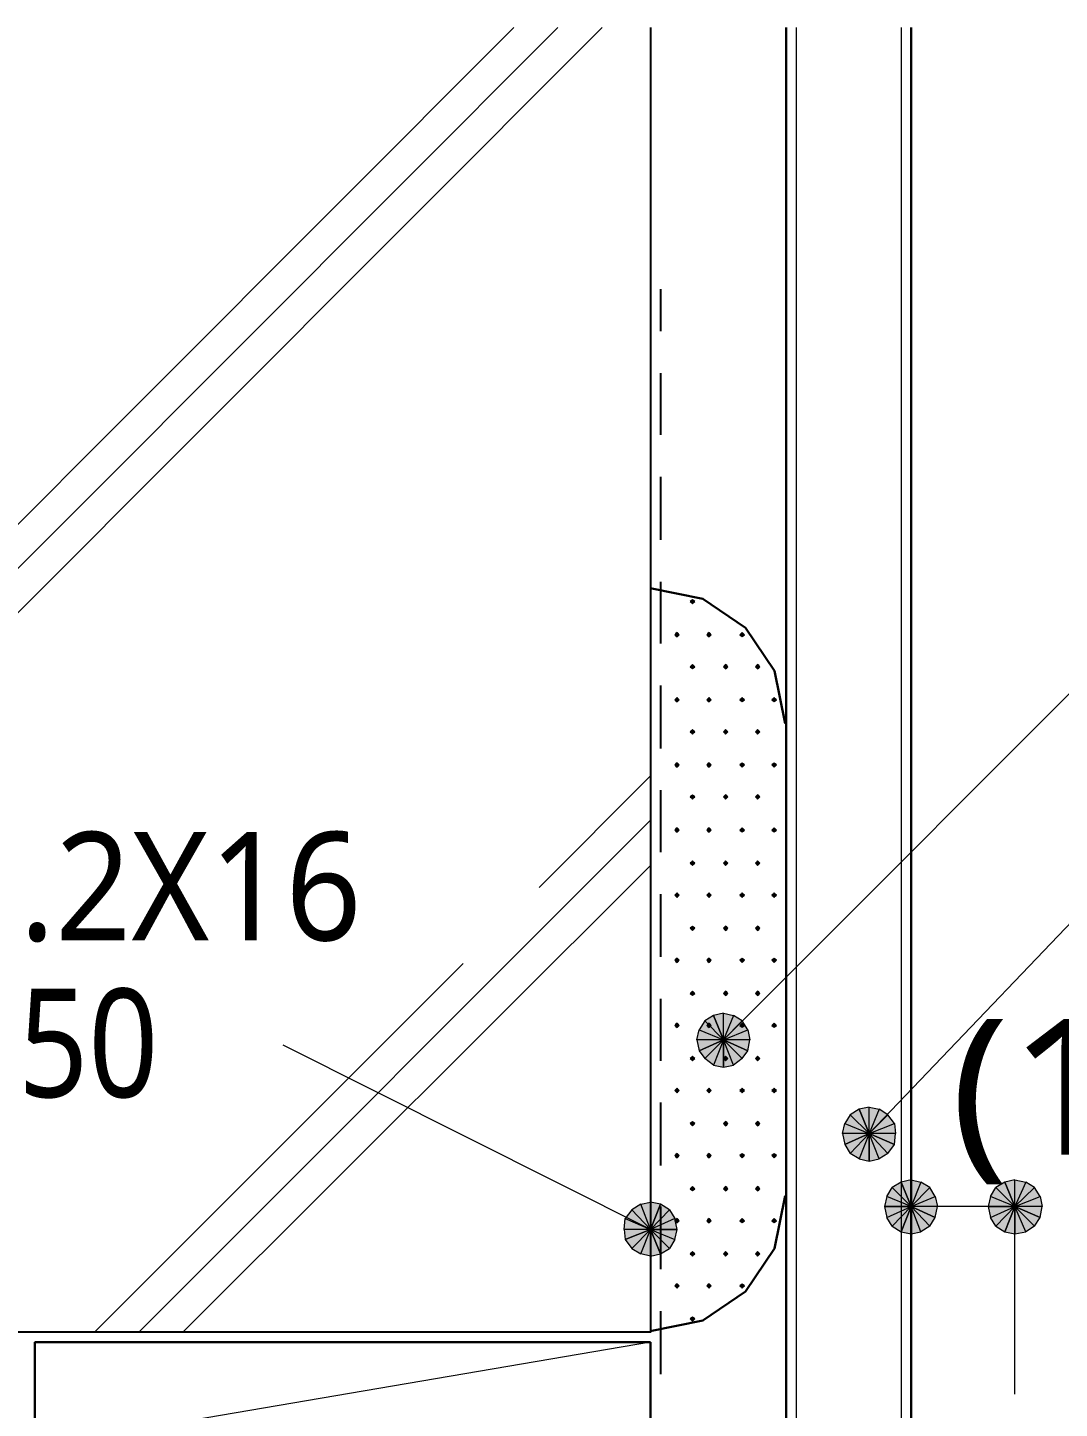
# Model space of a CAD drawing. Header units: millimetres. Extents: x 0 to 420, y 0 to 297.
# Drawn here: x 155.22 to 175.02, y 236.39 to 262.87 of the extents above; entities that cross this region are included whole.
import ezdxf
from ezdxf.enums import TextEntityAlignment as Align

# ---------------------------------------------------------------- set-up
doc = ezdxf.new("R2010")
doc.units = ezdxf.units.MM
doc.styles.add('kst32b', font='NotoSansJP-Variable.ttf')

msp = doc.modelspace()

# ---------------------------------------------------------------- hatches: boundary and pattern name
for points in [[(167.979, 251.904), (167.958, 251.883), (167.936, 251.862), (167.958, 251.841), (167.979, 251.82), (168, 251.841), (168.021, 251.862), (168, 251.883), (167.979, 251.904)], [(167.682, 251.27), (167.661, 251.248), (167.64, 251.227), (167.661, 251.206), (167.682, 251.185), (167.704, 251.206), (167.725, 251.227), (167.704, 251.248), (167.682, 251.27)], [(168.296, 251.27), (168.275, 251.248), (168.254, 251.227), (168.275, 251.206), (168.296, 251.185), (168.317, 251.206), (168.338, 251.227), (168.317, 251.248), (168.296, 251.27)], [(168.931, 251.27), (168.91, 251.248), (168.889, 251.227), (168.91, 251.206), (168.931, 251.185), (168.952, 251.206), (168.974, 251.227), (168.952, 251.248), (168.931, 251.27)], [(167.979, 250.656), (167.958, 250.634), (167.936, 250.613), (167.958, 250.592), (167.979, 250.571), (168, 250.592), (168.021, 250.613), (168, 250.634), (167.979, 250.656)], [(168.614, 250.656), (168.593, 250.634), (168.571, 250.613), (168.593, 250.592), (168.614, 250.571), (168.635, 250.592), (168.656, 250.613), (168.635, 250.634), (168.614, 250.656)], [(169.228, 250.656), (169.206, 250.634), (169.185, 250.613), (169.206, 250.592), (169.228, 250.571), (169.249, 250.592), (169.27, 250.613), (169.249, 250.634), (169.228, 250.656)], [(167.682, 250.021), (167.661, 249.999), (167.64, 249.978), (167.661, 249.957), (167.682, 249.936), (167.704, 249.957), (167.725, 249.978), (167.704, 249.999), (167.682, 250.021)], [(168.296, 250.021), (168.275, 249.999), (168.254, 249.978), (168.275, 249.957), (168.296, 249.936), (168.317, 249.957), (168.338, 249.978), (168.317, 249.999), (168.296, 250.021)], [(168.931, 250.021), (168.91, 249.999), (168.889, 249.978), (168.91, 249.957), (168.931, 249.936), (168.952, 249.957), (168.974, 249.978), (168.952, 249.999), (168.931, 250.021)], [(169.545, 250.021), (169.524, 249.999), (169.503, 249.978), (169.524, 249.957), (169.545, 249.936), (169.566, 249.957), (169.587, 249.978), (169.566, 249.999), (169.545, 250.021)], [(167.979, 249.407), (167.958, 249.386), (167.936, 249.364), (167.958, 249.343), (167.979, 249.322), (168, 249.343), (168.021, 249.364), (168, 249.386), (167.979, 249.407)], [(168.614, 249.407), (168.593, 249.386), (168.571, 249.364), (168.593, 249.343), (168.614, 249.322), (168.635, 249.343), (168.656, 249.364), (168.635, 249.386), (168.614, 249.407)], [(169.228, 249.407), (169.206, 249.386), (169.185, 249.364), (169.206, 249.343), (169.228, 249.322), (169.249, 249.343), (169.27, 249.364), (169.249, 249.386), (169.228, 249.407)], [(167.682, 248.772), (167.661, 248.751), (167.64, 248.729), (167.661, 248.708), (167.682, 248.687), (167.704, 248.708), (167.725, 248.729), (167.704, 248.751), (167.682, 248.772)], [(168.296, 248.772), (168.275, 248.751), (168.254, 248.729), (168.275, 248.708), (168.296, 248.687), (168.317, 248.708), (168.338, 248.729), (168.317, 248.751), (168.296, 248.772)], [(168.931, 248.772), (168.91, 248.751), (168.889, 248.729), (168.91, 248.708), (168.931, 248.687), (168.952, 248.708), (168.974, 248.729), (168.952, 248.751), (168.931, 248.772)], [(169.545, 248.772), (169.524, 248.751), (169.503, 248.729), (169.524, 248.708), (169.545, 248.687), (169.566, 248.708), (169.587, 248.729), (169.566, 248.751), (169.545, 248.772)], [(167.979, 248.158), (167.958, 248.137), (167.936, 248.116), (167.958, 248.095), (167.979, 248.073), (168, 248.095), (168.021, 248.116), (168, 248.137), (167.979, 248.158)], [(168.614, 248.158), (168.593, 248.137), (168.571, 248.116), (168.593, 248.095), (168.614, 248.073), (168.635, 248.095), (168.656, 248.116), (168.635, 248.137), (168.614, 248.158)], [(169.228, 248.158), (169.206, 248.137), (169.185, 248.116), (169.206, 248.095), (169.228, 248.073), (169.249, 248.095), (169.27, 248.116), (169.249, 248.137), (169.228, 248.158)], [(167.682, 247.523), (167.661, 247.502), (167.64, 247.481), (167.661, 247.459), (167.682, 247.438), (167.704, 247.459), (167.725, 247.481), (167.704, 247.502), (167.682, 247.523)], [(168.296, 247.523), (168.275, 247.502), (168.254, 247.481), (168.275, 247.459), (168.296, 247.438), (168.317, 247.459), (168.338, 247.481), (168.317, 247.502), (168.296, 247.523)], [(168.931, 247.523), (168.91, 247.502), (168.889, 247.481), (168.91, 247.459), (168.931, 247.438), (168.952, 247.459), (168.974, 247.481), (168.952, 247.502), (168.931, 247.523)], [(169.545, 247.523), (169.524, 247.502), (169.503, 247.481), (169.524, 247.459), (169.545, 247.438), (169.566, 247.459), (169.587, 247.481), (169.566, 247.502), (169.545, 247.523)], [(167.979, 246.888), (167.958, 246.867), (167.936, 246.846), (167.958, 246.824), (167.979, 246.803), (168, 246.824), (168.021, 246.846), (168, 246.867), (167.979, 246.888)], [(168.614, 246.888), (168.593, 246.867), (168.571, 246.846), (168.593, 246.824), (168.614, 246.803), (168.635, 246.824), (168.656, 246.846), (168.635, 246.867), (168.614, 246.888)], [(169.228, 246.888), (169.206, 246.867), (169.185, 246.846), (169.206, 246.824), (169.228, 246.803), (169.249, 246.824), (169.27, 246.846), (169.249, 246.867), (169.228, 246.888)], [(167.682, 246.274), (167.661, 246.253), (167.64, 246.232), (167.661, 246.211), (167.682, 246.189), (167.704, 246.211), (167.725, 246.232), (167.704, 246.253), (167.682, 246.274)], [(168.296, 246.274), (168.275, 246.253), (168.254, 246.232), (168.275, 246.211), (168.296, 246.189), (168.317, 246.211), (168.338, 246.232), (168.317, 246.253), (168.296, 246.274)], [(168.931, 246.274), (168.91, 246.253), (168.889, 246.232), (168.91, 246.211), (168.931, 246.189), (168.952, 246.211), (168.974, 246.232), (168.952, 246.253), (168.931, 246.274)], [(169.545, 246.274), (169.524, 246.253), (169.503, 246.232), (169.524, 246.211), (169.545, 246.189), (169.566, 246.211), (169.587, 246.232), (169.566, 246.253), (169.545, 246.274)], [(167.979, 245.639), (167.958, 245.618), (167.936, 245.597), (167.958, 245.576), (167.979, 245.554), (168, 245.576), (168.021, 245.597), (168, 245.618), (167.979, 245.639)], [(168.614, 245.639), (168.593, 245.618), (168.571, 245.597), (168.593, 245.576), (168.614, 245.554), (168.635, 245.576), (168.656, 245.597), (168.635, 245.618), (168.614, 245.639)], [(169.228, 245.639), (169.206, 245.618), (169.185, 245.597), (169.206, 245.576), (169.228, 245.554), (169.249, 245.576), (169.27, 245.597), (169.249, 245.618), (169.228, 245.639)], [(167.682, 245.025), (167.661, 245.004), (167.64, 244.983), (167.661, 244.962), (167.682, 244.941), (167.704, 244.962), (167.725, 244.983), (167.704, 245.004), (167.682, 245.025)], [(168.296, 245.025), (168.275, 245.004), (168.254, 244.983), (168.275, 244.962), (168.296, 244.941), (168.317, 244.962), (168.338, 244.983), (168.317, 245.004), (168.296, 245.025)], [(168.931, 245.025), (168.91, 245.004), (168.889, 244.983), (168.91, 244.962), (168.931, 244.941), (168.952, 244.962), (168.974, 244.983), (168.952, 245.004), (168.931, 245.025)], [(169.545, 245.025), (169.524, 245.004), (169.503, 244.983), (169.524, 244.962), (169.545, 244.941), (169.566, 244.962), (169.587, 244.983), (169.566, 245.004), (169.545, 245.025)], [(167.979, 244.39), (167.958, 244.369), (167.936, 244.348), (167.958, 244.327), (167.979, 244.306), (168, 244.327), (168.021, 244.348), (168, 244.369), (167.979, 244.39)], [(168.614, 244.39), (168.593, 244.369), (168.571, 244.348), (168.593, 244.327), (168.614, 244.306), (168.635, 244.327), (168.656, 244.348), (168.635, 244.369), (168.614, 244.39)], [(169.228, 244.39), (169.206, 244.369), (169.185, 244.348), (169.206, 244.327), (169.228, 244.306), (169.249, 244.327), (169.27, 244.348), (169.249, 244.369), (169.228, 244.39)], [(168.381, 243.925), (168.212, 243.819), (168.571, 243.459), (168.381, 243.925)], [(167.682, 243.776), (167.661, 243.755), (167.64, 243.734), (167.661, 243.713), (167.682, 243.692), (167.704, 243.713), (167.725, 243.734), (167.704, 243.755), (167.682, 243.776)], [(168.296, 243.776), (168.275, 243.755), (168.254, 243.734), (168.275, 243.713), (168.296, 243.692), (168.317, 243.713), (168.338, 243.734), (168.317, 243.755), (168.296, 243.776)], [(168.931, 243.776), (168.91, 243.755), (168.889, 243.734), (168.91, 243.713), (168.931, 243.692), (168.952, 243.713), (168.974, 243.734), (168.952, 243.755), (168.931, 243.776)], [(169.545, 243.776), (169.524, 243.755), (169.503, 243.734), (169.524, 243.713), (169.545, 243.692), (169.566, 243.713), (169.587, 243.734), (169.566, 243.755), (169.545, 243.776)], [(167.979, 243.141), (167.958, 243.12), (167.936, 243.099), (167.958, 243.078), (167.979, 243.057), (168, 243.078), (168.021, 243.099), (168, 243.12), (167.979, 243.141)], [(168.614, 243.141), (168.593, 243.12), (168.571, 243.099), (168.593, 243.078), (168.614, 243.057), (168.635, 243.078), (168.656, 243.099), (168.635, 243.12), (168.614, 243.141)], [(169.228, 243.141), (169.206, 243.12), (169.185, 243.099), (169.206, 243.078), (169.228, 243.057), (169.249, 243.078), (169.27, 243.099), (169.249, 243.12), (169.228, 243.141)], [(167.682, 242.528), (167.661, 242.506), (167.64, 242.485), (167.661, 242.464), (167.682, 242.443), (167.704, 242.464), (167.725, 242.485), (167.704, 242.506), (167.682, 242.528)], [(168.296, 242.528), (168.275, 242.506), (168.254, 242.485), (168.275, 242.464), (168.296, 242.443), (168.317, 242.464), (168.338, 242.485), (168.317, 242.506), (168.296, 242.528)], [(168.931, 242.528), (168.91, 242.506), (168.889, 242.485), (168.91, 242.464), (168.931, 242.443), (168.952, 242.464), (168.974, 242.485), (168.952, 242.506), (168.931, 242.528)], [(169.545, 242.528), (169.524, 242.506), (169.503, 242.485), (169.524, 242.464), (169.545, 242.443), (169.566, 242.464), (169.587, 242.485), (169.566, 242.506), (169.545, 242.528)], [(171.175, 242.125), (171.005, 242.02), (171.365, 241.66), (171.175, 242.125)], [(167.979, 241.893), (167.958, 241.871), (167.936, 241.85), (167.958, 241.829), (167.979, 241.808), (168, 241.829), (168.021, 241.85), (168, 241.871), (167.979, 241.893)], [(168.614, 241.893), (168.593, 241.871), (168.571, 241.85), (168.593, 241.829), (168.614, 241.808), (168.635, 241.829), (168.656, 241.85), (168.635, 241.871), (168.614, 241.893)], [(169.228, 241.893), (169.206, 241.871), (169.185, 241.85), (169.206, 241.829), (169.228, 241.808), (169.249, 241.829), (169.27, 241.85), (169.249, 241.871), (169.228, 241.893)], [(167.682, 241.279), (167.661, 241.258), (167.64, 241.237), (167.661, 241.215), (167.682, 241.194), (167.704, 241.215), (167.725, 241.237), (167.704, 241.258), (167.682, 241.279)], [(168.296, 241.279), (168.275, 241.258), (168.254, 241.237), (168.275, 241.215), (168.296, 241.194), (168.317, 241.215), (168.338, 241.237), (168.317, 241.258), (168.296, 241.279)], [(168.931, 241.279), (168.91, 241.258), (168.889, 241.237), (168.91, 241.215), (168.931, 241.194), (168.952, 241.215), (168.974, 241.237), (168.952, 241.258), (168.931, 241.279)], [(169.545, 241.279), (169.524, 241.258), (169.503, 241.237), (169.524, 241.215), (169.545, 241.194), (169.566, 241.215), (169.587, 241.237), (169.566, 241.258), (169.545, 241.279)], [(167.979, 240.644), (167.958, 240.623), (167.936, 240.601), (167.958, 240.58), (167.979, 240.559), (168, 240.58), (168.021, 240.601), (168, 240.623), (167.979, 240.644)], [(168.614, 240.644), (168.593, 240.623), (168.571, 240.601), (168.593, 240.58), (168.614, 240.559), (168.635, 240.58), (168.656, 240.601), (168.635, 240.623), (168.614, 240.644)], [(169.228, 240.644), (169.206, 240.623), (169.185, 240.601), (169.206, 240.58), (169.228, 240.559), (169.249, 240.58), (169.27, 240.601), (169.249, 240.623), (169.228, 240.644)], [(171.979, 239.776), (172.17, 239.734), (172.17, 240.263), (171.979, 239.776)], [(173.969, 239.776), (174.159, 239.734), (174.159, 240.263), (173.969, 239.776)], [(167.682, 240.03), (167.661, 240.009), (167.64, 239.988), (167.661, 239.966), (167.682, 239.945), (167.704, 239.966), (167.725, 239.988), (167.704, 240.009), (167.682, 240.03)], [(168.296, 240.03), (168.275, 240.009), (168.254, 239.988), (168.275, 239.966), (168.296, 239.945), (168.317, 239.966), (168.338, 239.988), (168.317, 240.009), (168.296, 240.03)], [(168.931, 240.03), (168.91, 240.009), (168.889, 239.988), (168.91, 239.966), (168.931, 239.945), (168.952, 239.966), (168.974, 239.988), (168.952, 240.009), (168.931, 240.03)], [(169.545, 240.03), (169.524, 240.009), (169.503, 239.988), (169.524, 239.966), (169.545, 239.945), (169.566, 239.966), (169.587, 239.988), (169.566, 240.009), (169.545, 240.03)], [(166.687, 239.628), (166.815, 239.458), (167.174, 239.818), (166.687, 239.628)], [(167.979, 239.395), (167.958, 239.374), (167.936, 239.353), (167.958, 239.331), (167.979, 239.31), (168, 239.331), (168.021, 239.353), (168, 239.374), (167.979, 239.395)], [(168.614, 239.395), (168.593, 239.374), (168.571, 239.353), (168.593, 239.331), (168.614, 239.31), (168.635, 239.331), (168.656, 239.353), (168.635, 239.374), (168.614, 239.395)], [(169.228, 239.395), (169.206, 239.374), (169.185, 239.353), (169.206, 239.331), (169.228, 239.31), (169.249, 239.331), (169.27, 239.353), (169.249, 239.374), (169.228, 239.395)], [(167.682, 238.781), (167.661, 238.76), (167.64, 238.739), (167.661, 238.718), (167.682, 238.696), (167.704, 238.718), (167.725, 238.739), (167.704, 238.76), (167.682, 238.781)], [(168.296, 238.781), (168.275, 238.76), (168.254, 238.739), (168.275, 238.718), (168.296, 238.696), (168.317, 238.718), (168.338, 238.739), (168.317, 238.76), (168.296, 238.781)], [(168.931, 238.781), (168.91, 238.76), (168.889, 238.739), (168.91, 238.718), (168.931, 238.696), (168.952, 238.718), (168.974, 238.739), (168.952, 238.76), (168.931, 238.781)], [(167.979, 238.146), (167.958, 238.125), (167.936, 238.104), (167.958, 238.083), (167.979, 238.062), (168, 238.083), (168.021, 238.104), (168, 238.125), (167.979, 238.146)]]:
    msp.add_hatch(color=7).paths.add_polyline_path(points)
h = msp.add_hatch(color=7)
h.paths.add_polyline_path([(168.931, 243.819), (168.762, 243.925), (168.571, 243.459), (168.931, 243.819)])
h.paths.add_polyline_path([(168.762, 243.925), (168.571, 243.459), (168.571, 243.967), (168.762, 243.925)])
h.paths.add_polyline_path([(168.571, 243.459), (168.571, 243.967), (168.381, 243.925), (168.571, 243.459)])
h = msp.add_hatch(color=7)
h.paths.add_polyline_path([(168.212, 243.819), (168.106, 243.649), (168.571, 243.459), (168.212, 243.819)])
h.paths.add_polyline_path([(168.106, 243.649), (168.571, 243.459), (168.063, 243.459), (168.106, 243.649)])
h.paths.add_polyline_path([(168.571, 243.459), (168.063, 243.459), (168.106, 243.247), (168.571, 243.459)])
h = msp.add_hatch(color=7)
h.paths.add_polyline_path([(169.037, 243.247), (169.079, 243.459), (168.571, 243.459), (169.037, 243.247)])
h.paths.add_polyline_path([(169.079, 243.459), (168.571, 243.459), (169.037, 243.649), (169.079, 243.459)])
h.paths.add_polyline_path([(168.571, 243.459), (169.037, 243.649), (168.931, 243.819), (168.571, 243.459)])
h = msp.add_hatch(color=7)
h.paths.add_polyline_path([(168.106, 243.247), (168.212, 243.099), (168.571, 243.459), (168.106, 243.247)])
h.paths.add_polyline_path([(168.212, 243.099), (168.571, 243.459), (168.381, 242.972), (168.212, 243.099)])
h.paths.add_polyline_path([(168.571, 243.459), (168.381, 242.972), (168.571, 242.93), (168.571, 243.459)])
h = msp.add_hatch(color=7)
h.paths.add_polyline_path([(168.571, 242.93), (168.762, 242.972), (168.571, 243.459), (168.571, 242.93)])
h.paths.add_polyline_path([(168.762, 242.972), (168.571, 243.459), (168.931, 243.099), (168.762, 242.972)])
h.paths.add_polyline_path([(168.571, 243.459), (168.931, 243.099), (169.037, 243.247), (168.571, 243.459)])
h = msp.add_hatch(color=7)
h.paths.add_polyline_path([(171.725, 242.02), (171.556, 242.125), (171.365, 241.66), (171.725, 242.02)])
h.paths.add_polyline_path([(171.556, 242.125), (171.365, 241.66), (171.365, 242.168), (171.556, 242.125)])
h.paths.add_polyline_path([(171.365, 241.66), (171.365, 242.168), (171.175, 242.125), (171.365, 241.66)])
h = msp.add_hatch(color=7)
h.paths.add_polyline_path([(171.005, 242.02), (170.9, 241.85), (171.365, 241.66), (171.005, 242.02)])
h.paths.add_polyline_path([(170.9, 241.85), (171.365, 241.66), (170.857, 241.66), (170.9, 241.85)])
h.paths.add_polyline_path([(171.365, 241.66), (170.857, 241.66), (170.9, 241.448), (171.365, 241.66)])
h = msp.add_hatch(color=7)
h.paths.add_polyline_path([(171.852, 241.448), (171.873, 241.66), (171.365, 241.66), (171.852, 241.448)])
h.paths.add_polyline_path([(171.873, 241.66), (171.365, 241.66), (171.852, 241.85), (171.873, 241.66)])
h.paths.add_polyline_path([(171.365, 241.66), (171.852, 241.85), (171.725, 242.02), (171.365, 241.66)])
h = msp.add_hatch(color=7)
h.paths.add_polyline_path([(170.9, 241.448), (171.005, 241.279), (171.365, 241.66), (170.9, 241.448)])
h.paths.add_polyline_path([(171.005, 241.279), (171.365, 241.66), (171.175, 241.173), (171.005, 241.279)])
h.paths.add_polyline_path([(171.365, 241.66), (171.175, 241.173), (171.365, 241.131), (171.365, 241.66)])
h = msp.add_hatch(color=7)
h.paths.add_polyline_path([(171.365, 241.131), (171.556, 241.173), (171.365, 241.66), (171.365, 241.131)])
h.paths.add_polyline_path([(171.556, 241.173), (171.365, 241.66), (171.725, 241.279), (171.556, 241.173)])
h.paths.add_polyline_path([(171.365, 241.66), (171.725, 241.279), (171.852, 241.448), (171.365, 241.66)])
h = msp.add_hatch(color=7)
h.paths.add_polyline_path([(171.979, 240.729), (171.81, 240.623), (172.17, 240.263), (171.979, 240.729)])
h.paths.add_polyline_path([(171.81, 240.623), (172.17, 240.263), (171.704, 240.453), (171.81, 240.623)])
h.paths.add_polyline_path([(172.17, 240.263), (171.704, 240.453), (171.662, 240.263), (172.17, 240.263)])
h = msp.add_hatch(color=7)
h.paths.add_polyline_path([(172.529, 240.623), (172.36, 240.729), (172.17, 240.263), (172.529, 240.623)])
h.paths.add_polyline_path([(172.36, 240.729), (172.17, 240.263), (172.17, 240.771), (172.36, 240.729)])
h.paths.add_polyline_path([(172.17, 240.263), (172.17, 240.771), (171.979, 240.729), (172.17, 240.263)])
h = msp.add_hatch(color=7)
h.paths.add_polyline_path([(173.969, 240.729), (173.8, 240.623), (174.159, 240.263), (173.969, 240.729)])
h.paths.add_polyline_path([(173.8, 240.623), (174.159, 240.263), (173.694, 240.453), (173.8, 240.623)])
h.paths.add_polyline_path([(174.159, 240.263), (173.694, 240.453), (173.651, 240.263), (174.159, 240.263)])
h = msp.add_hatch(color=7)
h.paths.add_polyline_path([(174.54, 240.623), (174.371, 240.729), (174.159, 240.263), (174.54, 240.623)])
h.paths.add_polyline_path([(174.371, 240.729), (174.159, 240.263), (174.159, 240.771), (174.371, 240.729)])
h.paths.add_polyline_path([(174.159, 240.263), (174.159, 240.771), (173.969, 240.729), (174.159, 240.263)])
h = msp.add_hatch(color=7)
h.paths.add_polyline_path([(172.635, 240.051), (172.678, 240.263), (172.17, 240.263), (172.635, 240.051)])
h.paths.add_polyline_path([(172.678, 240.263), (172.17, 240.263), (172.635, 240.453), (172.678, 240.263)])
h.paths.add_polyline_path([(172.17, 240.263), (172.635, 240.453), (172.529, 240.623), (172.17, 240.263)])
h = msp.add_hatch(color=7)
h.paths.add_polyline_path([(174.646, 240.051), (174.688, 240.263), (174.159, 240.263), (174.646, 240.051)])
h.paths.add_polyline_path([(174.688, 240.263), (174.159, 240.263), (174.646, 240.453), (174.688, 240.263)])
h.paths.add_polyline_path([(174.159, 240.263), (174.646, 240.453), (174.54, 240.623), (174.159, 240.263)])
h = msp.add_hatch(color=7)
h.paths.add_polyline_path([(166.815, 240.199), (166.687, 240.03), (167.174, 239.818), (166.815, 240.199)])
h.paths.add_polyline_path([(166.687, 240.03), (167.174, 239.818), (166.666, 239.818), (166.687, 240.03)])
h.paths.add_polyline_path([(167.174, 239.818), (166.666, 239.818), (166.687, 239.628), (167.174, 239.818)])
h = msp.add_hatch(color=7)
h.paths.add_polyline_path([(167.365, 240.305), (167.174, 240.347), (167.174, 239.818), (167.365, 240.305)])
h.paths.add_polyline_path([(167.174, 240.347), (167.174, 239.818), (166.984, 240.305), (167.174, 240.347)])
h.paths.add_polyline_path([(167.174, 239.818), (166.984, 240.305), (166.815, 240.199), (167.174, 239.818)])
h = msp.add_hatch(color=7)
h.paths.add_polyline_path([(167.682, 239.818), (167.64, 240.03), (167.174, 239.818), (167.682, 239.818)])
h.paths.add_polyline_path([(167.64, 240.03), (167.174, 239.818), (167.534, 240.199), (167.64, 240.03)])
h.paths.add_polyline_path([(167.174, 239.818), (167.534, 240.199), (167.365, 240.305), (167.174, 239.818)])
h = msp.add_hatch(color=7)
h.paths.add_polyline_path([(171.662, 240.263), (171.704, 240.051), (172.17, 240.263), (171.662, 240.263)])
h.paths.add_polyline_path([(171.704, 240.051), (172.17, 240.263), (171.81, 239.882), (171.704, 240.051)])
h.paths.add_polyline_path([(172.17, 240.263), (171.81, 239.882), (171.979, 239.776), (172.17, 240.263)])
h = msp.add_hatch(color=7)
h.paths.add_polyline_path([(172.17, 239.734), (172.36, 239.776), (172.17, 240.263), (172.17, 239.734)])
h.paths.add_polyline_path([(172.36, 239.776), (172.17, 240.263), (172.529, 239.882), (172.36, 239.776)])
h.paths.add_polyline_path([(172.17, 240.263), (172.529, 239.882), (172.635, 240.051), (172.17, 240.263)])
h = msp.add_hatch(color=7)
h.paths.add_polyline_path([(173.651, 240.263), (173.694, 240.051), (174.159, 240.263), (173.651, 240.263)])
h.paths.add_polyline_path([(173.694, 240.051), (174.159, 240.263), (173.8, 239.882), (173.694, 240.051)])
h.paths.add_polyline_path([(174.159, 240.263), (173.8, 239.882), (173.969, 239.776), (174.159, 240.263)])
h = msp.add_hatch(color=7)
h.paths.add_polyline_path([(174.159, 239.734), (174.371, 239.776), (174.159, 240.263), (174.159, 239.734)])
h.paths.add_polyline_path([(174.371, 239.776), (174.159, 240.263), (174.54, 239.882), (174.371, 239.776)])
h.paths.add_polyline_path([(174.159, 240.263), (174.54, 239.882), (174.646, 240.051), (174.159, 240.263)])
h = msp.add_hatch(color=7)
h.paths.add_polyline_path([(166.815, 239.458), (166.984, 239.353), (167.174, 239.818), (166.815, 239.458)])
h.paths.add_polyline_path([(166.984, 239.353), (167.174, 239.818), (167.174, 239.31), (166.984, 239.353)])
h.paths.add_polyline_path([(167.174, 239.818), (167.174, 239.31), (167.365, 239.353), (167.174, 239.818)])
h = msp.add_hatch(color=7)
h.paths.add_polyline_path([(167.365, 239.353), (167.534, 239.458), (167.174, 239.818), (167.365, 239.353)])
h.paths.add_polyline_path([(167.534, 239.458), (167.174, 239.818), (167.64, 239.628), (167.534, 239.458)])
h.paths.add_polyline_path([(167.174, 239.818), (167.64, 239.628), (167.682, 239.818), (167.174, 239.818)])

# ---------------------------------------------------------------- linework, layer by layer
at = {"lineweight": 25}
for points in [[(167.174, 262.869), (167.174, 237.85), (147.172, 237.85), (147.172, 262.869)], [(167.365, 257.852), (167.365, 257.048)], [(167.365, 256.244), (167.365, 255.058)], [(167.365, 254.254), (167.365, 253.047)], [(167.365, 252.243), (167.365, 251.058)], [(167.365, 250.254), (167.365, 249.047)], [(167.365, 248.243), (167.365, 247.057)], [(167.365, 246.253), (167.365, 245.046)], [(167.365, 244.242), (167.365, 243.057)], [(167.365, 242.253), (167.365, 241.046)], [(167.365, 240.263), (167.365, 239.056)], [(167.365, 238.252), (167.365, 237.046)]]:
    msp.add_lwpolyline(points, dxfattribs=at)
at = {"lineweight": 13}
for points in [[(165.396, 262.869), (147.172, 244.623)], [(164.55, 262.869), (147.172, 245.47)], [(166.243, 262.869), (147.172, 243.776)], [(169.968, 262.869), (169.968, 234.061)], [(171.979, 262.869), (171.979, 234.061)], [(168.571, 243.459), (176.742, 251.629)], [(167.174, 248.518), (165.037, 246.38)], [(167.174, 247.671), (157.353, 237.85)], [(171.365, 241.66), (176.53, 247.057)], [(167.174, 246.803), (158.2, 237.85)], [(163.576, 244.92), (156.506, 237.85)], [(167.174, 239.818), (160.126, 243.353)], [(174.159, 240.263), (172.17, 240.263)], [(174.159, 236.664), (174.159, 240.263)], [(167.174, 237.659), (155.363, 235.648)]]:
    msp.add_lwpolyline(points, dxfattribs=at)
at = {"lineweight": 30}
for points in [[(169.778, 262.869), (169.778, 235.246)], [(172.17, 262.869), (172.17, 234.654)], [(169.757, 249.523), (169.553, 250.533), (168.997, 251.357), (168.173, 251.912), (167.164, 252.116)], [(167.164, 237.871), (168.173, 238.075), (168.997, 238.63), (169.553, 239.455), (169.757, 240.464)]]:
    msp.add_lwpolyline(points, dxfattribs=at)
at = {"lineweight": 0}
for points in [[(167.979, 251.904), (167.958, 251.883), (167.936, 251.862), (167.958, 251.841), (167.979, 251.82), (168, 251.841), (168.021, 251.862), (168, 251.883)], [(167.682, 251.27), (167.661, 251.248), (167.64, 251.227), (167.661, 251.206), (167.682, 251.185), (167.704, 251.206), (167.725, 251.227), (167.704, 251.248)], [(168.296, 251.27), (168.275, 251.248), (168.254, 251.227), (168.275, 251.206), (168.296, 251.185), (168.317, 251.206), (168.338, 251.227), (168.317, 251.248)], [(168.931, 251.27), (168.91, 251.248), (168.889, 251.227), (168.91, 251.206), (168.931, 251.185), (168.952, 251.206), (168.974, 251.227), (168.952, 251.248)], [(167.979, 250.656), (167.958, 250.634), (167.936, 250.613), (167.958, 250.592), (167.979, 250.571), (168, 250.592), (168.021, 250.613), (168, 250.634)], [(168.614, 250.656), (168.593, 250.634), (168.571, 250.613), (168.593, 250.592), (168.614, 250.571), (168.635, 250.592), (168.656, 250.613), (168.635, 250.634)], [(169.228, 250.656), (169.206, 250.634), (169.185, 250.613), (169.206, 250.592), (169.228, 250.571), (169.249, 250.592), (169.27, 250.613), (169.249, 250.634)], [(167.682, 250.021), (167.661, 249.999), (167.64, 249.978), (167.661, 249.957), (167.682, 249.936), (167.704, 249.957), (167.725, 249.978), (167.704, 249.999)], [(168.296, 250.021), (168.275, 249.999), (168.254, 249.978), (168.275, 249.957), (168.296, 249.936), (168.317, 249.957), (168.338, 249.978), (168.317, 249.999)], [(168.931, 250.021), (168.91, 249.999), (168.889, 249.978), (168.91, 249.957), (168.931, 249.936), (168.952, 249.957), (168.974, 249.978), (168.952, 249.999)], [(169.545, 250.021), (169.524, 249.999), (169.503, 249.978), (169.524, 249.957), (169.545, 249.936), (169.566, 249.957), (169.587, 249.978), (169.566, 249.999)], [(167.979, 249.407), (167.958, 249.386), (167.936, 249.364), (167.958, 249.343), (167.979, 249.322), (168, 249.343), (168.021, 249.364), (168, 249.386)], [(168.614, 249.407), (168.593, 249.386), (168.571, 249.364), (168.593, 249.343), (168.614, 249.322), (168.635, 249.343), (168.656, 249.364), (168.635, 249.386)], [(169.228, 249.407), (169.206, 249.386), (169.185, 249.364), (169.206, 249.343), (169.228, 249.322), (169.249, 249.343), (169.27, 249.364), (169.249, 249.386)], [(167.682, 248.772), (167.661, 248.751), (167.64, 248.729), (167.661, 248.708), (167.682, 248.687), (167.704, 248.708), (167.725, 248.729), (167.704, 248.751)], [(168.296, 248.772), (168.275, 248.751), (168.254, 248.729), (168.275, 248.708), (168.296, 248.687), (168.317, 248.708), (168.338, 248.729), (168.317, 248.751)], [(168.931, 248.772), (168.91, 248.751), (168.889, 248.729), (168.91, 248.708), (168.931, 248.687), (168.952, 248.708), (168.974, 248.729), (168.952, 248.751)], [(169.545, 248.772), (169.524, 248.751), (169.503, 248.729), (169.524, 248.708), (169.545, 248.687), (169.566, 248.708), (169.587, 248.729), (169.566, 248.751)], [(167.979, 248.158), (167.958, 248.137), (167.936, 248.116), (167.958, 248.095), (167.979, 248.073), (168, 248.095), (168.021, 248.116), (168, 248.137)], [(168.614, 248.158), (168.593, 248.137), (168.571, 248.116), (168.593, 248.095), (168.614, 248.073), (168.635, 248.095), (168.656, 248.116), (168.635, 248.137)], [(169.228, 248.158), (169.206, 248.137), (169.185, 248.116), (169.206, 248.095), (169.228, 248.073), (169.249, 248.095), (169.27, 248.116), (169.249, 248.137)], [(167.682, 247.523), (167.661, 247.502), (167.64, 247.481), (167.661, 247.459), (167.682, 247.438), (167.704, 247.459), (167.725, 247.481), (167.704, 247.502)], [(168.296, 247.523), (168.275, 247.502), (168.254, 247.481), (168.275, 247.459), (168.296, 247.438), (168.317, 247.459), (168.338, 247.481), (168.317, 247.502)], [(168.931, 247.523), (168.91, 247.502), (168.889, 247.481), (168.91, 247.459), (168.931, 247.438), (168.952, 247.459), (168.974, 247.481), (168.952, 247.502)], [(169.545, 247.523), (169.524, 247.502), (169.503, 247.481), (169.524, 247.459), (169.545, 247.438), (169.566, 247.459), (169.587, 247.481), (169.566, 247.502)], [(167.979, 246.888), (167.958, 246.867), (167.936, 246.846), (167.958, 246.824), (167.979, 246.803), (168, 246.824), (168.021, 246.846), (168, 246.867)], [(168.614, 246.888), (168.593, 246.867), (168.571, 246.846), (168.593, 246.824), (168.614, 246.803), (168.635, 246.824), (168.656, 246.846), (168.635, 246.867)], [(169.228, 246.888), (169.206, 246.867), (169.185, 246.846), (169.206, 246.824), (169.228, 246.803), (169.249, 246.824), (169.27, 246.846), (169.249, 246.867)], [(167.682, 246.274), (167.661, 246.253), (167.64, 246.232), (167.661, 246.211), (167.682, 246.189), (167.704, 246.211), (167.725, 246.232), (167.704, 246.253)], [(168.296, 246.274), (168.275, 246.253), (168.254, 246.232), (168.275, 246.211), (168.296, 246.189), (168.317, 246.211), (168.338, 246.232), (168.317, 246.253)], [(168.931, 246.274), (168.91, 246.253), (168.889, 246.232), (168.91, 246.211), (168.931, 246.189), (168.952, 246.211), (168.974, 246.232), (168.952, 246.253)], [(169.545, 246.274), (169.524, 246.253), (169.503, 246.232), (169.524, 246.211), (169.545, 246.189), (169.566, 246.211), (169.587, 246.232), (169.566, 246.253)], [(167.979, 245.639), (167.958, 245.618), (167.936, 245.597), (167.958, 245.576), (167.979, 245.554), (168, 245.576), (168.021, 245.597), (168, 245.618)], [(168.614, 245.639), (168.593, 245.618), (168.571, 245.597), (168.593, 245.576), (168.614, 245.554), (168.635, 245.576), (168.656, 245.597), (168.635, 245.618)], [(169.228, 245.639), (169.206, 245.618), (169.185, 245.597), (169.206, 245.576), (169.228, 245.554), (169.249, 245.576), (169.27, 245.597), (169.249, 245.618)], [(167.682, 245.025), (167.661, 245.004), (167.64, 244.983), (167.661, 244.962), (167.682, 244.941), (167.704, 244.962), (167.725, 244.983), (167.704, 245.004)], [(168.296, 245.025), (168.275, 245.004), (168.254, 244.983), (168.275, 244.962), (168.296, 244.941), (168.317, 244.962), (168.338, 244.983), (168.317, 245.004)], [(168.931, 245.025), (168.91, 245.004), (168.889, 244.983), (168.91, 244.962), (168.931, 244.941), (168.952, 244.962), (168.974, 244.983), (168.952, 245.004)], [(169.545, 245.025), (169.524, 245.004), (169.503, 244.983), (169.524, 244.962), (169.545, 244.941), (169.566, 244.962), (169.587, 244.983), (169.566, 245.004)], [(167.979, 244.39), (167.958, 244.369), (167.936, 244.348), (167.958, 244.327), (167.979, 244.306), (168, 244.327), (168.021, 244.348), (168, 244.369)], [(168.614, 244.39), (168.593, 244.369), (168.571, 244.348), (168.593, 244.327), (168.614, 244.306), (168.635, 244.327), (168.656, 244.348), (168.635, 244.369)], [(169.228, 244.39), (169.206, 244.369), (169.185, 244.348), (169.206, 244.327), (169.228, 244.306), (169.249, 244.327), (169.27, 244.348), (169.249, 244.369)], [(168.381, 243.925), (168.212, 243.819), (168.571, 243.459)], [(168.571, 243.459), (168.571, 243.967), (168.381, 243.925)], [(168.762, 243.925), (168.571, 243.459), (168.571, 243.967)], [(168.931, 243.819), (168.762, 243.925), (168.571, 243.459)], [(167.682, 243.776), (167.661, 243.755), (167.64, 243.734), (167.661, 243.713), (167.682, 243.692), (167.704, 243.713), (167.725, 243.734), (167.704, 243.755)], [(168.106, 243.649), (168.571, 243.459), (168.063, 243.459)], [(168.212, 243.819), (168.106, 243.649), (168.571, 243.459)], [(168.296, 243.776), (168.275, 243.755), (168.254, 243.734), (168.275, 243.713), (168.296, 243.692), (168.317, 243.713), (168.338, 243.734), (168.317, 243.755)], [(168.571, 243.459), (169.037, 243.649), (168.931, 243.819)], [(169.079, 243.459), (168.571, 243.459), (169.037, 243.649)], [(168.931, 243.776), (168.91, 243.755), (168.889, 243.734), (168.91, 243.713), (168.931, 243.692), (168.952, 243.713), (168.974, 243.734), (168.952, 243.755)], [(169.545, 243.776), (169.524, 243.755), (169.503, 243.734), (169.524, 243.713), (169.545, 243.692), (169.566, 243.713), (169.587, 243.734), (169.566, 243.755)], [(168.571, 243.459), (168.063, 243.459), (168.106, 243.247)], [(168.106, 243.247), (168.212, 243.099), (168.571, 243.459)], [(168.212, 243.099), (168.571, 243.459), (168.381, 242.972)], [(168.571, 243.459), (168.381, 242.972), (168.571, 242.93)], [(168.571, 242.93), (168.762, 242.972), (168.571, 243.459)], [(168.762, 242.972), (168.571, 243.459), (168.931, 243.099)], [(168.571, 243.459), (168.931, 243.099), (169.037, 243.247)], [(169.037, 243.247), (169.079, 243.459), (168.571, 243.459)], [(167.979, 243.141), (167.958, 243.12), (167.936, 243.099), (167.958, 243.078), (167.979, 243.057), (168, 243.078), (168.021, 243.099), (168, 243.12)], [(168.614, 243.141), (168.593, 243.12), (168.571, 243.099), (168.593, 243.078), (168.614, 243.057), (168.635, 243.078), (168.656, 243.099), (168.635, 243.12)], [(169.228, 243.141), (169.206, 243.12), (169.185, 243.099), (169.206, 243.078), (169.228, 243.057), (169.249, 243.078), (169.27, 243.099), (169.249, 243.12)], [(167.682, 242.528), (167.661, 242.506), (167.64, 242.485), (167.661, 242.464), (167.682, 242.443), (167.704, 242.464), (167.725, 242.485), (167.704, 242.506)], [(168.296, 242.528), (168.275, 242.506), (168.254, 242.485), (168.275, 242.464), (168.296, 242.443), (168.317, 242.464), (168.338, 242.485), (168.317, 242.506)], [(168.931, 242.528), (168.91, 242.506), (168.889, 242.485), (168.91, 242.464), (168.931, 242.443), (168.952, 242.464), (168.974, 242.485), (168.952, 242.506)], [(169.545, 242.528), (169.524, 242.506), (169.503, 242.485), (169.524, 242.464), (169.545, 242.443), (169.566, 242.464), (169.587, 242.485), (169.566, 242.506)], [(171.175, 242.125), (171.005, 242.02), (171.365, 241.66)], [(171.365, 241.66), (171.365, 242.168), (171.175, 242.125)], [(171.556, 242.125), (171.365, 241.66), (171.365, 242.168)], [(171.725, 242.02), (171.556, 242.125), (171.365, 241.66)], [(167.979, 241.893), (167.958, 241.871), (167.936, 241.85), (167.958, 241.829), (167.979, 241.808), (168, 241.829), (168.021, 241.85), (168, 241.871)], [(168.614, 241.893), (168.593, 241.871), (168.571, 241.85), (168.593, 241.829), (168.614, 241.808), (168.635, 241.829), (168.656, 241.85), (168.635, 241.871)], [(169.228, 241.893), (169.206, 241.871), (169.185, 241.85), (169.206, 241.829), (169.228, 241.808), (169.249, 241.829), (169.27, 241.85), (169.249, 241.871)], [(170.9, 241.85), (171.365, 241.66), (170.857, 241.66)], [(171.005, 242.02), (170.9, 241.85), (171.365, 241.66)], [(171.365, 241.66), (171.852, 241.85), (171.725, 242.02)], [(171.873, 241.66), (171.365, 241.66), (171.852, 241.85)], [(171.365, 241.66), (170.857, 241.66), (170.9, 241.448)], [(170.9, 241.448), (171.005, 241.279), (171.365, 241.66)], [(171.005, 241.279), (171.365, 241.66), (171.175, 241.173)], [(171.365, 241.66), (171.175, 241.173), (171.365, 241.131)], [(171.365, 241.131), (171.556, 241.173), (171.365, 241.66)], [(171.556, 241.173), (171.365, 241.66), (171.725, 241.279)], [(171.365, 241.66), (171.725, 241.279), (171.852, 241.448)], [(171.852, 241.448), (171.873, 241.66), (171.365, 241.66)], [(167.682, 241.279), (167.661, 241.258), (167.64, 241.237), (167.661, 241.215), (167.682, 241.194), (167.704, 241.215), (167.725, 241.237), (167.704, 241.258)], [(168.296, 241.279), (168.275, 241.258), (168.254, 241.237), (168.275, 241.215), (168.296, 241.194), (168.317, 241.215), (168.338, 241.237), (168.317, 241.258)], [(168.931, 241.279), (168.91, 241.258), (168.889, 241.237), (168.91, 241.215), (168.931, 241.194), (168.952, 241.215), (168.974, 241.237), (168.952, 241.258)], [(169.545, 241.279), (169.524, 241.258), (169.503, 241.237), (169.524, 241.215), (169.545, 241.194), (169.566, 241.215), (169.587, 241.237), (169.566, 241.258)], [(171.979, 240.729), (171.81, 240.623), (172.17, 240.263)], [(172.17, 240.263), (172.17, 240.771), (171.979, 240.729)], [(172.36, 240.729), (172.17, 240.263), (172.17, 240.771)], [(172.529, 240.623), (172.36, 240.729), (172.17, 240.263)], [(173.969, 240.729), (173.8, 240.623), (174.159, 240.263)], [(174.159, 240.263), (174.159, 240.771), (173.969, 240.729)], [(174.371, 240.729), (174.159, 240.263), (174.159, 240.771)], [(174.54, 240.623), (174.371, 240.729), (174.159, 240.263)], [(167.979, 240.644), (167.958, 240.623), (167.936, 240.601), (167.958, 240.58), (167.979, 240.559), (168, 240.58), (168.021, 240.601), (168, 240.623)], [(168.614, 240.644), (168.593, 240.623), (168.571, 240.601), (168.593, 240.58), (168.614, 240.559), (168.635, 240.58), (168.656, 240.601), (168.635, 240.623)], [(169.228, 240.644), (169.206, 240.623), (169.185, 240.601), (169.206, 240.58), (169.228, 240.559), (169.249, 240.58), (169.27, 240.601), (169.249, 240.623)], [(172.17, 240.263), (171.704, 240.453), (171.662, 240.263)], [(171.81, 240.623), (172.17, 240.263), (171.704, 240.453)], [(172.17, 240.263), (172.635, 240.453), (172.529, 240.623)], [(172.678, 240.263), (172.17, 240.263), (172.635, 240.453)], [(174.159, 240.263), (173.694, 240.453), (173.651, 240.263)], [(173.8, 240.623), (174.159, 240.263), (173.694, 240.453)], [(174.159, 240.263), (174.646, 240.453), (174.54, 240.623)], [(174.688, 240.263), (174.159, 240.263), (174.646, 240.453)], [(166.815, 240.199), (166.687, 240.03), (167.174, 239.818)], [(167.174, 239.818), (166.984, 240.305), (166.815, 240.199)], [(167.174, 240.347), (167.174, 239.818), (166.984, 240.305)], [(167.365, 240.305), (167.174, 240.347), (167.174, 239.818)], [(167.174, 239.818), (167.534, 240.199), (167.365, 240.305)], [(167.64, 240.03), (167.174, 239.818), (167.534, 240.199)], [(171.662, 240.263), (171.704, 240.051), (172.17, 240.263)], [(171.704, 240.051), (172.17, 240.263), (171.81, 239.882)], [(172.17, 240.263), (171.81, 239.882), (171.979, 239.776)], [(171.979, 239.776), (172.17, 239.734), (172.17, 240.263)], [(172.17, 239.734), (172.36, 239.776), (172.17, 240.263)], [(172.36, 239.776), (172.17, 240.263), (172.529, 239.882)], [(172.17, 240.263), (172.529, 239.882), (172.635, 240.051)], [(172.635, 240.051), (172.678, 240.263), (172.17, 240.263)], [(173.651, 240.263), (173.694, 240.051), (174.159, 240.263)], [(173.694, 240.051), (174.159, 240.263), (173.8, 239.882)], [(174.159, 240.263), (173.8, 239.882), (173.969, 239.776)], [(173.969, 239.776), (174.159, 239.734), (174.159, 240.263)], [(174.159, 239.734), (174.371, 239.776), (174.159, 240.263)], [(174.371, 239.776), (174.159, 240.263), (174.54, 239.882)], [(174.159, 240.263), (174.54, 239.882), (174.646, 240.051)], [(174.646, 240.051), (174.688, 240.263), (174.159, 240.263)], [(166.687, 240.03), (167.174, 239.818), (166.666, 239.818)], [(167.682, 239.818), (167.64, 240.03), (167.174, 239.818)], [(167.682, 240.03), (167.661, 240.009), (167.64, 239.988), (167.661, 239.966), (167.682, 239.945), (167.704, 239.966), (167.725, 239.988), (167.704, 240.009)], [(168.296, 240.03), (168.275, 240.009), (168.254, 239.988), (168.275, 239.966), (168.296, 239.945), (168.317, 239.966), (168.338, 239.988), (168.317, 240.009)], [(168.931, 240.03), (168.91, 240.009), (168.889, 239.988), (168.91, 239.966), (168.931, 239.945), (168.952, 239.966), (168.974, 239.988), (168.952, 240.009)], [(169.545, 240.03), (169.524, 240.009), (169.503, 239.988), (169.524, 239.966), (169.545, 239.945), (169.566, 239.966), (169.587, 239.988), (169.566, 240.009)], [(167.174, 239.818), (166.666, 239.818), (166.687, 239.628)], [(166.687, 239.628), (166.815, 239.458), (167.174, 239.818)], [(166.815, 239.458), (166.984, 239.353), (167.174, 239.818)], [(166.984, 239.353), (167.174, 239.818), (167.174, 239.31)], [(167.174, 239.818), (167.174, 239.31), (167.365, 239.353)], [(167.365, 239.353), (167.534, 239.458), (167.174, 239.818)], [(167.534, 239.458), (167.174, 239.818), (167.64, 239.628)], [(167.174, 239.818), (167.64, 239.628), (167.682, 239.818)], [(167.979, 239.395), (167.958, 239.374), (167.936, 239.353), (167.958, 239.331), (167.979, 239.31), (168, 239.331), (168.021, 239.353), (168, 239.374)], [(168.614, 239.395), (168.593, 239.374), (168.571, 239.353), (168.593, 239.331), (168.614, 239.31), (168.635, 239.331), (168.656, 239.353), (168.635, 239.374)], [(169.228, 239.395), (169.206, 239.374), (169.185, 239.353), (169.206, 239.331), (169.228, 239.31), (169.249, 239.331), (169.27, 239.353), (169.249, 239.374)], [(167.682, 238.781), (167.661, 238.76), (167.64, 238.739), (167.661, 238.718), (167.682, 238.696), (167.704, 238.718), (167.725, 238.739), (167.704, 238.76)], [(168.296, 238.781), (168.275, 238.76), (168.254, 238.739), (168.275, 238.718), (168.296, 238.696), (168.317, 238.718), (168.338, 238.739), (168.317, 238.76)], [(168.931, 238.781), (168.91, 238.76), (168.889, 238.739), (168.91, 238.718), (168.931, 238.696), (168.952, 238.718), (168.974, 238.739), (168.952, 238.76)], [(167.979, 238.146), (167.958, 238.125), (167.936, 238.104), (167.958, 238.083), (167.979, 238.062), (168, 238.083), (168.021, 238.104), (168, 238.125)]]:
    msp.add_lwpolyline(points, close=True, dxfattribs=at)
at = {"lineweight": 30}
msp.add_lwpolyline([(167.174, 237.659), (155.363, 237.659), (155.363, 235.648), (167.174, 235.648)], close=True, dxfattribs=at)

# ---------------------------------------------------------------- texts
at = {"style": 'kst32b'}
for s, height, p, p2 in [('P-1.2X16', 2.0791, (151.236, 245.364), (161.631, 245.364)), ('＠450', 2.0791, (151.236, 242.358), (157.733, 242.358)), ('(10)', 2.5989, (172.932, 241.258), (179.429, 241.258))]:
    msp.add_text(s, height=height, dxfattribs=at).set_placement(p, p2, align=Align.FIT)

doc.saveas('drawing.dxf')
